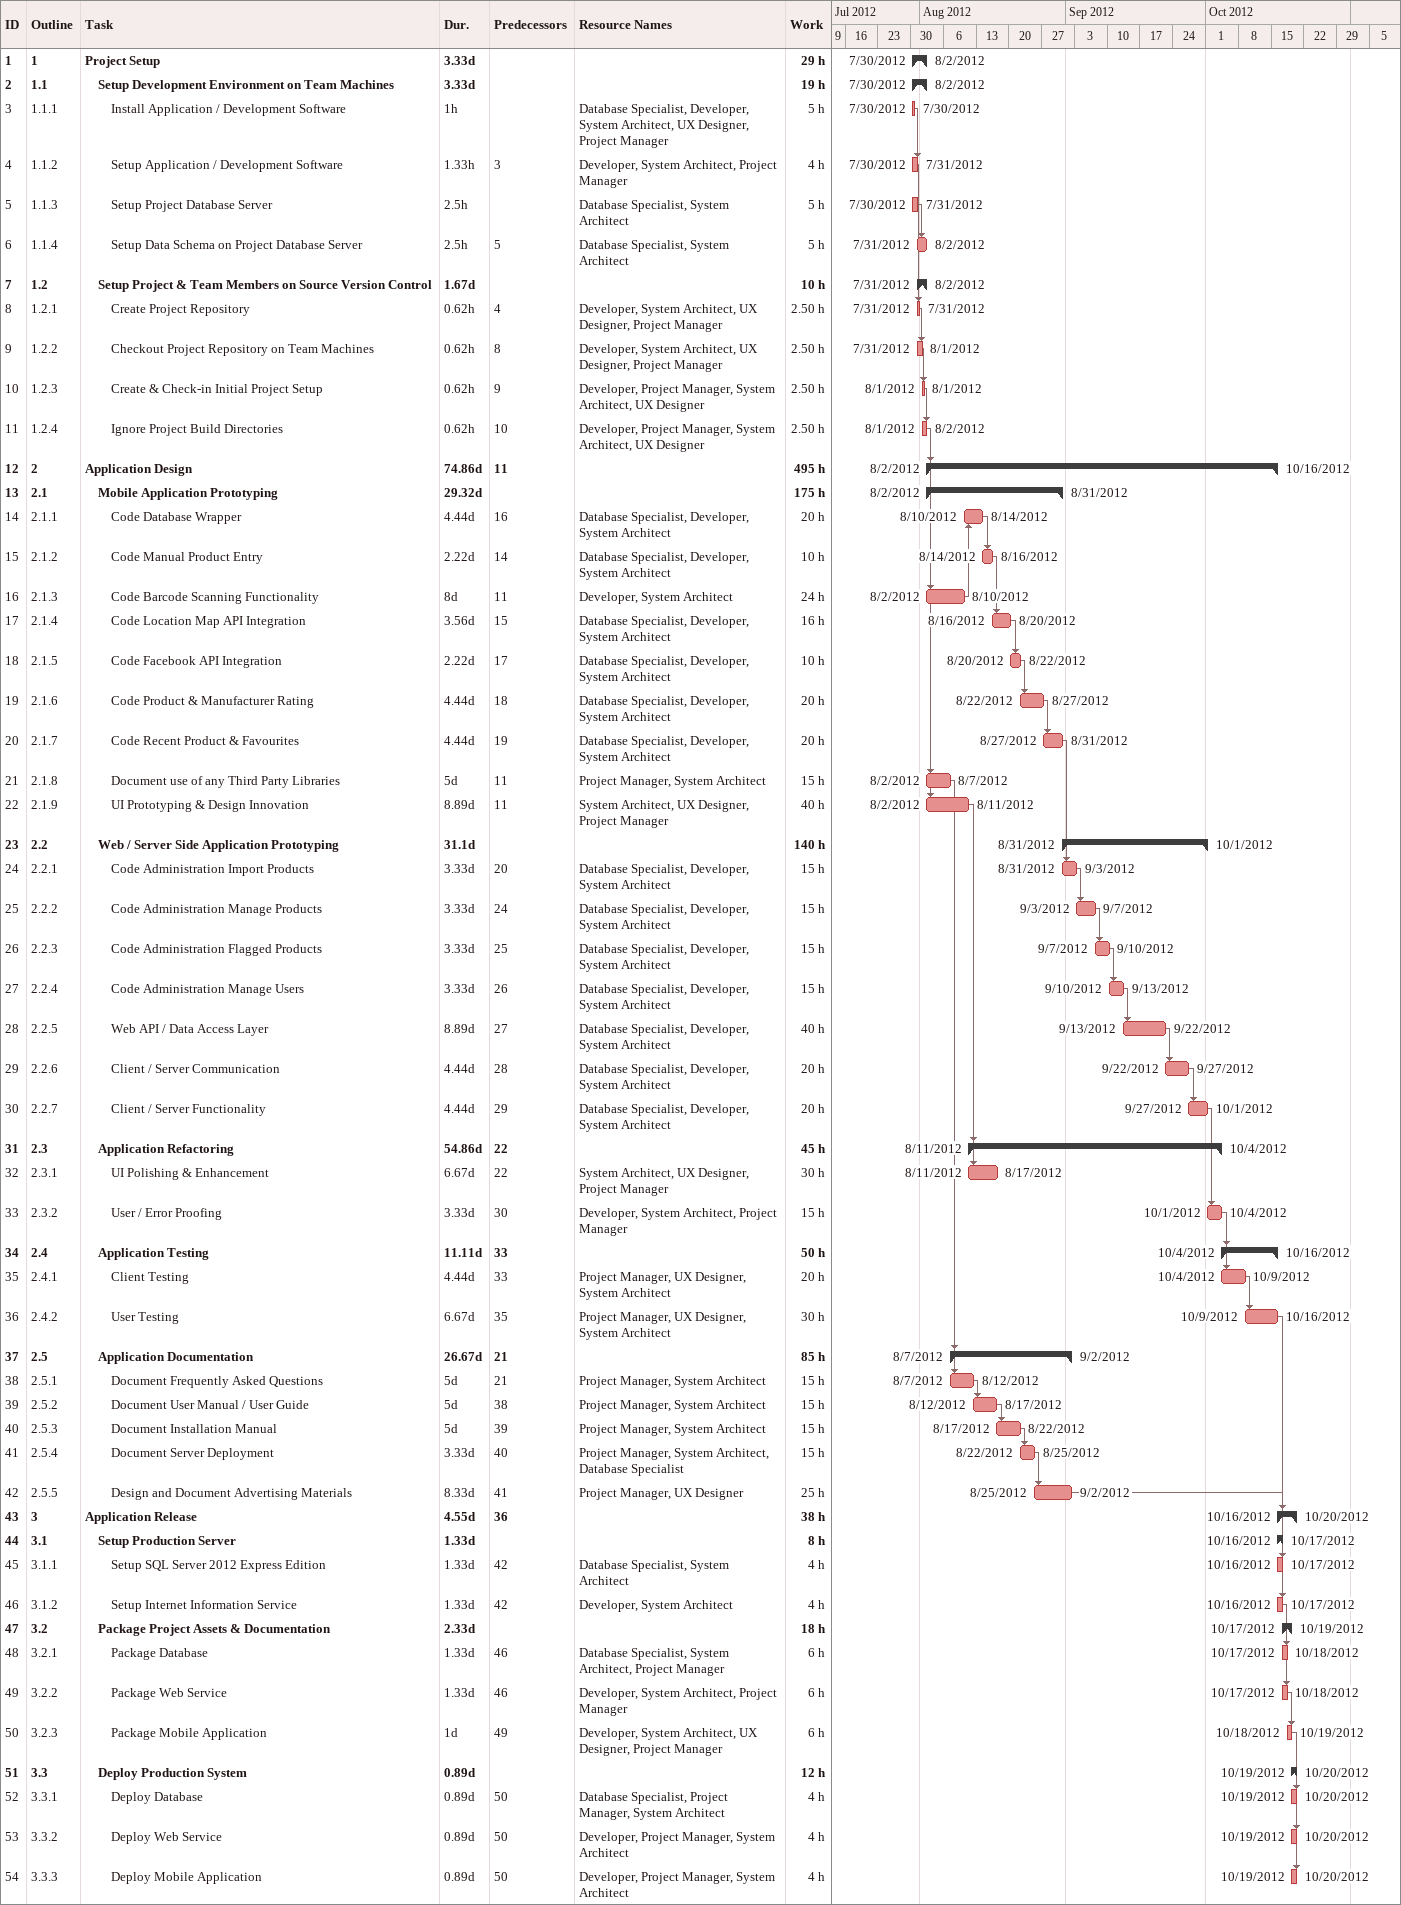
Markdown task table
| ID | WBS | Task | Duration | Start | Finish | Predecessors | Resources | Work (h) |
|---|---|---|---|---|---|---|---|---|
| 1 | 1 | **Project Setup** | 3.33d | 2012-07-30 | 2012-08-02 |  |  | 29 |
| 2 | 1.1 | **Setup Development Environment on Team Machines** | 3.33d | 2012-07-30 | 2012-08-02 |  |  | 19 |
| 3 | 1.1.1 | Install Application / Development Software | 1h | 2012-07-30 | 2012-07-30 |  | Database Specialist, Developer, System Architect, UX Designer, Project Manager | 5 |
| 4 | 1.1.2 | Setup Application / Development Software | 1.33h | 2012-07-30 | 2012-07-31 | 3 | Developer, System Architect, Project Manager | 4 |
| 5 | 1.1.3 | Setup Project Database Server | 2.5h | 2012-07-30 | 2012-07-31 |  | Database Specialist, System Architect | 5 |
| 6 | 1.1.4 | Setup Data Schema on Project Database Server | 2.5h | 2012-07-31 | 2012-08-02 | 5 | Database Specialist, System Architect | 5 |
| 7 | 1.2 | **Setup Project & Team Members on Source Version Control** | 1.67d | 2012-07-31 | 2012-08-02 |  |  | 10 |
| 8 | 1.2.1 | Create Project Repository | 0.62h | 2012-07-31 | 2012-07-31 | 4 | Developer, System Architect, UX Designer, Project Manager | 2.50 |
| 9 | 1.2.2 | Checkout Project Repository on Team Machines | 0.62h | 2012-07-31 | 2012-08-01 | 8 | Developer, System Architect, UX Designer, Project Manager | 2.50 |
| 10 | 1.2.3 | Create & Check-in Initial Project Setup | 0.62h | 2012-08-01 | 2012-08-01 | 9 | Developer, Project Manager, System Architect, UX Designer | 2.50 |
| 11 | 1.2.4 | Ignore Project Build Directories | 0.62h | 2012-08-01 | 2012-08-02 | 10 | Developer, Project Manager, System Architect, UX Designer | 2.50 |
| 12 | 2 | **Application Design** | 74.86d | 2012-08-02 | 2012-10-16 | 11 |  | 495 |
| 13 | 2.1 | **Mobile Application Prototyping** | 29.32d | 2012-08-02 | 2012-08-31 |  |  | 175 |
| 14 | 2.1.1 | Code Database Wrapper | 4.44d | 2012-08-10 | 2012-08-14 | 16 | Database Specialist, Developer, System Architect | 20 |
| 15 | 2.1.2 | Code Manual Product Entry | 2.22d | 2012-08-14 | 2012-08-16 | 14 | Database Specialist, Developer, System Architect | 10 |
| 16 | 2.1.3 | Code Barcode Scanning Functionality | 8d | 2012-08-02 | 2012-08-10 | 11 | Developer, System Architect | 24 |
| 17 | 2.1.4 | Code Location Map API Integration | 3.56d | 2012-08-16 | 2012-08-20 | 15 | Database Specialist, Developer, System Architect | 16 |
| 18 | 2.1.5 | Code Facebook API Integration | 2.22d | 2012-08-20 | 2012-08-22 | 17 | Database Specialist, Developer, System Architect | 10 |
| 19 | 2.1.6 | Code Product & Manufacturer Rating | 4.44d | 2012-08-22 | 2012-08-27 | 18 | Database Specialist, Developer, System Architect | 20 |
| 20 | 2.1.7 | Code Recent Product & Favourites | 4.44d | 2012-08-27 | 2012-08-31 | 19 | Database Specialist, Developer, System Architect | 20 |
| 21 | 2.1.8 | Document use of any Third Party Libraries | 5d | 2012-08-02 | 2012-08-07 | 11 | Project Manager, System Architect | 15 |
| 22 | 2.1.9 | UI Prototyping & Design Innovation | 8.89d | 2012-08-02 | 2012-08-11 | 11 | System Architect, UX Designer, Project Manager | 40 |
| 23 | 2.2 | **Web / Server Side Application Prototyping** | 31.1d | 2012-08-31 | 2012-10-01 |  |  | 140 |
| 24 | 2.2.1 | Code Administration Import Products | 3.33d | 2012-08-31 | 2012-09-03 | 20 | Database Specialist, Developer, System Architect | 15 |
| 25 | 2.2.2 | Code Administration Manage Products | 3.33d | 2012-09-03 | 2012-09-07 | 24 | Database Specialist, Developer, System Architect | 15 |
| 26 | 2.2.3 | Code Administration Flagged Products | 3.33d | 2012-09-07 | 2012-09-10 | 25 | Database Specialist, Developer, System Architect | 15 |
| 27 | 2.2.4 | Code Administration Manage Users | 3.33d | 2012-09-10 | 2012-09-13 | 26 | Database Specialist, Developer, System Architect | 15 |
| 28 | 2.2.5 | Web API / Data Access Layer | 8.89d | 2012-09-13 | 2012-09-22 | 27 | Database Specialist, Developer, System Architect | 40 |
| 29 | 2.2.6 | Client / Server Communication | 4.44d | 2012-09-22 | 2012-09-27 | 28 | Database Specialist, Developer, System Architect | 20 |
| 30 | 2.2.7 | Client / Server Functionality | 4.44d | 2012-09-27 | 2012-10-01 | 29 | Database Specialist, Developer, System Architect | 20 |
| 31 | 2.3 | **Application Refactoring** | 54.86d | 2012-08-11 | 2012-10-04 | 22 |  | 45 |
| 32 | 2.3.1 | UI Polishing & Enhancement | 6.67d | 2012-08-11 | 2012-08-17 | 22 | System Architect, UX Designer, Project Manager | 30 |
| 33 | 2.3.2 | User / Error Proofing | 3.33d | 2012-10-01 | 2012-10-04 | 30 | Developer, System Architect, Project Manager | 15 |
| 34 | 2.4 | **Application Testing** | 11.11d | 2012-10-04 | 2012-10-16 | 33 |  | 50 |
| 35 | 2.4.1 | Client Testing | 4.44d | 2012-10-04 | 2012-10-09 | 33 | Project Manager, UX Designer, System Architect | 20 |
| 36 | 2.4.2 | User Testing | 6.67d | 2012-10-09 | 2012-10-16 | 35 | Project Manager, UX Designer, System Architect | 30 |
| 37 | 2.5 | **Application Documentation** | 26.67d | 2012-08-07 | 2012-09-02 | 21 |  | 85 |
| 38 | 2.5.1 | Document Frequently Asked Questions | 5d | 2012-08-07 | 2012-08-12 | 21 | Project Manager, System Architect | 15 |
| 39 | 2.5.2 | Document User Manual / User Guide | 5d | 2012-08-12 | 2012-08-17 | 38 | Project Manager, System Architect | 15 |
| 40 | 2.5.3 | Document Installation Manual | 5d | 2012-08-17 | 2012-08-22 | 39 | Project Manager, System Architect | 15 |
| 41 | 2.5.4 | Document Server Deployment | 3.33d | 2012-08-22 | 2012-08-25 | 40 | Project Manager, System Architect, Database Specialist | 15 |
| 42 | 2.5.5 | Design and Document Advertising Materials | 8.33d | 2012-08-25 | 2012-09-02 | 41 | Project Manager, UX Designer | 25 |
| 43 | 3 | **Application Release** | 4.55d | 2012-10-16 | 2012-10-20 | 36 |  | 38 |
| 44 | 3.1 | **Setup Production Server** | 1.33d | 2012-10-16 | 2012-10-17 |  |  | 8 |
| 45 | 3.1.1 | Setup SQL Server 2012 Express Edition | 1.33d | 2012-10-16 | 2012-10-17 | 42 | Database Specialist, System Architect | 4 |
| 46 | 3.1.2 | Setup Internet Information Service | 1.33d | 2012-10-16 | 2012-10-17 | 42 | Developer, System Architect | 4 |
| 47 | 3.2 | **Package Project Assets & Documentation** | 2.33d | 2012-10-17 | 2012-10-19 |  |  | 18 |
| 48 | 3.2.1 | Package Database | 1.33d | 2012-10-17 | 2012-10-18 | 46 | Database Specialist, System Architect, Project Manager | 6 |
| 49 | 3.2.2 | Package Web Service | 1.33d | 2012-10-17 | 2012-10-18 | 46 | Developer, System Architect, Project Manager | 6 |
| 50 | 3.2.3 | Package Mobile Application | 1d | 2012-10-18 | 2012-10-19 | 49 | Developer, System Architect, UX Designer, Project Manager | 6 |
| 51 | 3.3 | **Deploy Production System** | 0.89d | 2012-10-19 | 2012-10-20 |  |  | 12 |
| 52 | 3.3.1 | Deploy Database | 0.89d | 2012-10-19 | 2012-10-20 | 50 | Database Specialist, Project Manager, System Architect | 4 |
| 53 | 3.3.2 | Deploy Web Service | 0.89d | 2012-10-19 | 2012-10-20 | 50 | Developer, Project Manager, System Architect | 4 |
| 54 | 3.3.3 | Deploy Mobile Application | 0.89d | 2012-10-19 | 2012-10-20 | 50 | Developer, Project Manager, System Architect | 4 |
